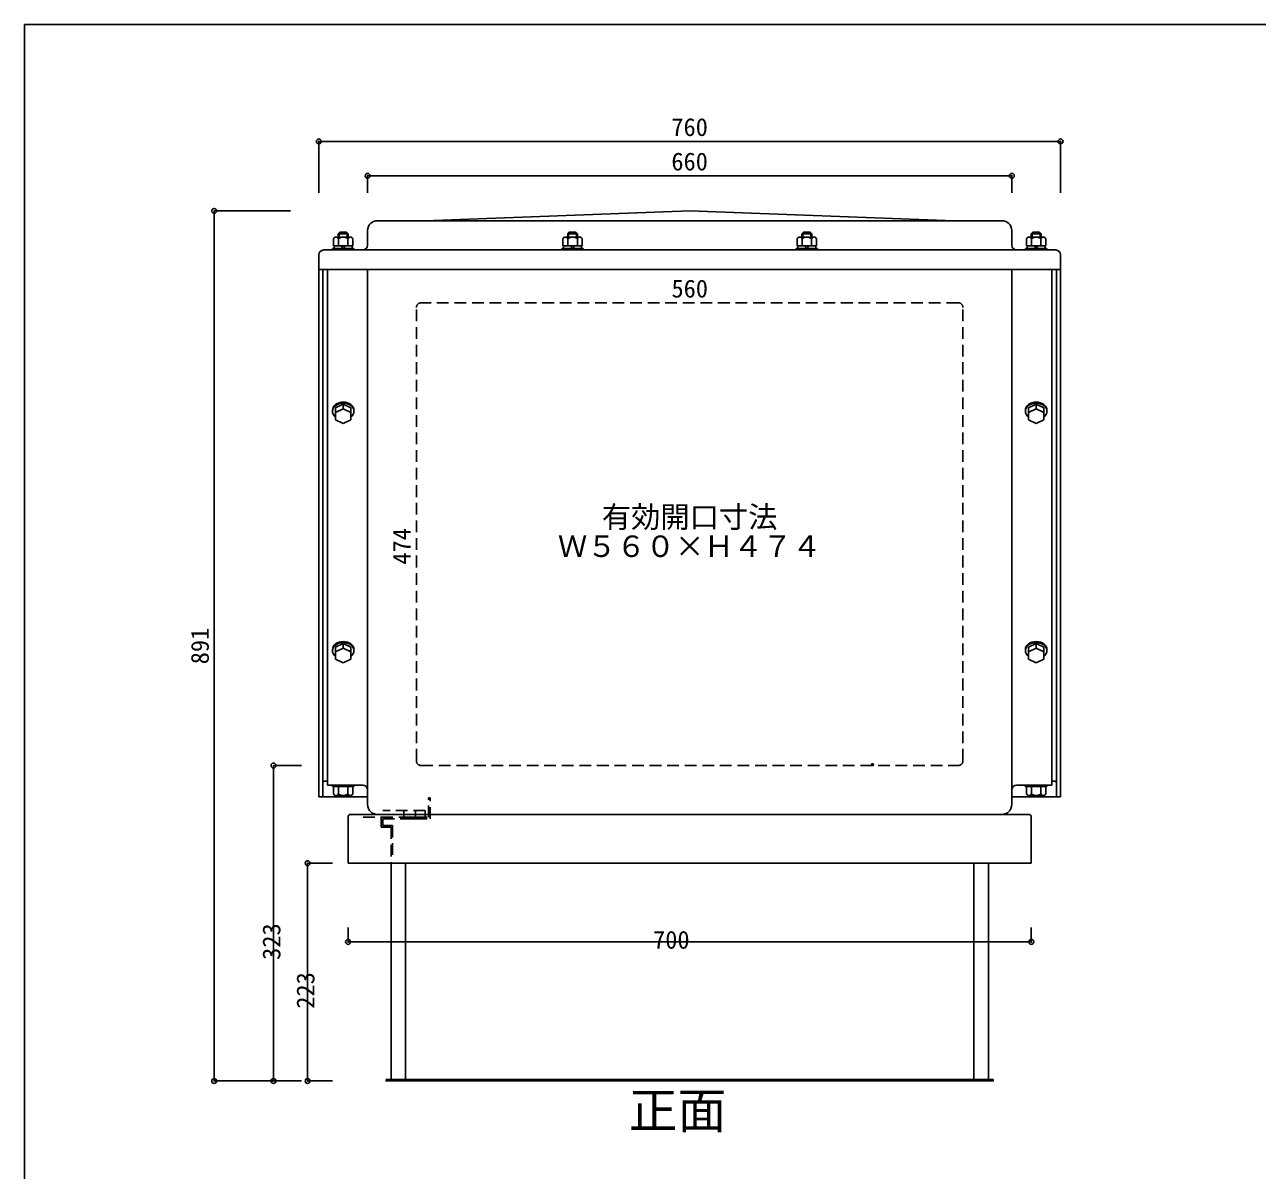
# Model space of a CAD drawing. Units: millimetres at full size, sheet at 1:10; details may follow other scales. Extents: x -10475 to 9199, y -10092 to 10143.
# Drawn here: x 5199 to 6462, y -4293 to -3120 of the extents above; entities that cross this region are included whole.
import ezdxf
from ezdxf.enums import TextEntityAlignment as Align

# ---------------------------------------------------------------- set-up
doc = ezdxf.new("R2010")
doc.units = ezdxf.units.MM
doc.header["$LTSCALE"] = 10
doc.header["$PDMODE"] = 32
doc.header["$PDSIZE"] = 5
doc.linetypes.add('DASHED1', pattern=[1.8, 1.2, -0.6])
for name, color, linetype in [('0-0_FRP', 7, 'Continuous'), ('0-1_SUS', 7, 'Continuous'), ('0-3_開口寸法', 2, 'DASHED1'), ('0-8_FRP寸法', 3, 'Continuous'), ('0-F_図面枠', 7, 'Continuous')]:
    doc.layers.add(name, color=color, linetype=linetype)
doc.styles.add('ＭＳ ゴシック', font='')
doc.styles.get('ＭＳ ゴシック').set_extended_font_data('MS Gothic')

msp = doc.modelspace()

# ---------------------------------------------------------------- linework, layer by layer
at = {"layer": '0-0_FRP', "color": 4}
for p, q in [((5560.17, -3320.7), (6200.17, -3320.7)), ((5880.17, -3310.7), (5609.17, -3320.7)), ((5880.17, -3310.7), (6151.17, -3320.7)), ((5529.37, -3337.6), (5529.37, -3333.2)), ((5550.17, -3345.7), (5550.17, -3330.7)), ((5764.37, -3337.6), (5764.37, -3333.2)), ((6004.37, -3337.6), (6004.37, -3333.2)), ((6210.17, -3345.7), (6210.17, -3330.7)), ((6239.37, -3337.6), (6239.37, -3333.2)), ((5500.17, -3355.7), (5500.17, -3910.7)), ((5545.17, -3350.7), (5505.17, -3350.7)), ((5545.17, -3350.7), (6215.17, -3350.7)), ((6215.17, -3350.7), (6255.17, -3350.7)), ((6260.17, -3355.7), (6260.17, -3370.7)), ((5500.17, -3370.7), (6260.17, -3370.7)), ((5504.17, -3370.7), (5504.17, -3910.7)), ((5509.17, -3898.7), (5509.17, -3370.7)), ((5550.17, -3370.7), (5550.17, -3874.7)), ((6210.17, -3370.7), (6210.17, -3404.7)), ((6251.17, -3898.7), (6251.17, -3370.7)), ((6260.17, -3370.7), (6256.17, -3370.7)), ((6256.17, -3910.7), (6256.17, -3370.7)), ((6260.17, -3370.7), (6260.17, -3910.7)), ((6210.17, -3404.7), (6210.17, -3874.7)), ((5550.17, -3874.7), (5550.17, -3918.7)), ((6210.17, -3874.7), (6210.17, -3918.7)), ((5506.12, -3894.7), (5509.17, -3894.7)), ((5525.17, -3898.7), (5509.17, -3898.7)), ((5545.17, -3898.7), (5525.17, -3898.7)), ((6215.17, -3898.7), (6235.17, -3898.7)), ((6235.17, -3898.7), (6251.17, -3898.7)), ((6254.17, -3894.7), (6251.17, -3894.7)), ((5500.17, -3910.7), (5504.17, -3910.7)), ((5504.17, -3910.7), (5550.17, -3910.7)), ((5530.17, -3931.7), (5530.17, -3978.7)), ((5533.17, -3928.7), (5560.17, -3928.7)), ((5540.17, -3928.7), (5609.17, -3928.7)), ((5560.17, -3928.7), (5587.17, -3928.7)), ((5560.17, -3928.7), (5587.17, -3928.7)), ((5599.17, -3928.7), (5609.17, -3928.7)), ((5599.17, -3928.7), (5609.17, -3928.7)), ((6151.17, -3928.7), (5609.17, -3928.7)), ((6161.17, -3928.7), (6151.17, -3928.7)), ((6227.17, -3928.7), (6151.17, -3928.7)), ((6200.17, -3928.7), (6173.17, -3928.7)), ((6225.17, -3928.7), (6200.17, -3928.7)), ((6230.17, -3931.7), (6230.17, -3978.7)), ((5530.17, -3978.7), (6227.17, -3978.7)), ((6227.17, -3978.7), (6230.17, -3978.7))]:
    msp.add_line(p, q, dxfattribs=at)
at = {"layer": '0-0_FRP'}
for p, q in [((5520.17, -3334), (5530.17, -3334)), ((5520.17, -3334), (5520.17, -3337.6)), ((5530.17, -3334), (5528.67, -3332.5)), ((5530.17, -3337.6), (5530.17, -3334)), ((5755.17, -3334), (5765.17, -3334)), ((5755.17, -3334), (5755.17, -3337.6)), ((5765.17, -3334), (5763.67, -3332.5)), ((5765.17, -3337.6), (5765.17, -3334)), ((5995.17, -3334), (6005.17, -3334)), ((5995.17, -3334), (5995.17, -3337.6)), ((6005.17, -3334), (6003.67, -3332.5)), ((6005.17, -3337.6), (6005.17, -3334)), ((6230.17, -3334), (6240.17, -3334)), ((6230.17, -3334), (6230.17, -3337.6)), ((6240.17, -3334), (6238.67, -3332.5)), ((6240.17, -3337.6), (6240.17, -3334)), ((5515.35, -3346.6), (5515.35, -3339.02)), ((5534.98, -3346.6), (5515.35, -3346.6)), ((5515.97, -3349.1), (5515.97, -3346.6)), ((5524.93, -3346.6), (5516.23, -3346.6)), ((5532.53, -3337.6), (5517.81, -3337.6)), ((5520.26, -3346.6), (5520.26, -3339.02)), ((5523.52, -3346.6), (5524.66, -3349.1)), ((5526.81, -3349.1), (5525.67, -3346.6)), ((5534.63, -3346.6), (5527.07, -3346.6)), ((5530.07, -3346.6), (5530.07, -3339.02)), ((5534.37, -3346.6), (5534.37, -3349.1)), ((5534.98, -3346.6), (5534.98, -3339.02)), ((5750.35, -3346.6), (5750.35, -3339.02)), ((5769.98, -3346.6), (5750.35, -3346.6)), ((5750.97, -3349.1), (5750.97, -3346.6)), ((5759.93, -3346.6), (5751.23, -3346.6)), ((5767.53, -3337.6), (5752.81, -3337.6)), ((5755.26, -3346.6), (5755.26, -3339.02)), ((5758.52, -3346.6), (5759.66, -3349.1)), ((5761.81, -3349.1), (5760.67, -3346.6)), ((5769.63, -3346.6), (5762.07, -3346.6)), ((5765.07, -3346.6), (5765.07, -3339.02)), ((5769.37, -3346.6), (5769.37, -3349.1)), ((5769.98, -3346.6), (5769.98, -3339.02)), ((5990.35, -3346.6), (5990.35, -3339.02)), ((6009.98, -3346.6), (5990.35, -3346.6)), ((5990.97, -3349.1), (5990.97, -3346.6)), ((5999.93, -3346.6), (5991.23, -3346.6)), ((6007.53, -3337.6), (5992.81, -3337.6)), ((5995.26, -3346.6), (5995.26, -3339.02)), ((5998.52, -3346.6), (5999.66, -3349.1)), ((6001.81, -3349.1), (6000.67, -3346.6)), ((6009.63, -3346.6), (6002.07, -3346.6)), ((6005.07, -3346.6), (6005.07, -3339.02)), ((6009.37, -3346.6), (6009.37, -3349.1)), ((6009.98, -3346.6), (6009.98, -3339.02)), ((6225.35, -3346.6), (6225.35, -3339.02)), ((6244.98, -3346.6), (6225.35, -3346.6)), ((6225.97, -3349.1), (6225.97, -3346.6)), ((6234.93, -3346.6), (6226.23, -3346.6)), ((6242.53, -3337.6), (6227.81, -3337.6)), ((6230.26, -3346.6), (6230.26, -3339.02)), ((6233.52, -3346.6), (6234.66, -3349.1)), ((6236.81, -3349.1), (6235.67, -3346.6)), ((6244.63, -3346.6), (6237.07, -3346.6)), ((6240.07, -3346.6), (6240.07, -3339.02)), ((6244.37, -3346.6), (6244.37, -3349.1)), ((6244.98, -3346.6), (6244.98, -3339.02)), ((5514.17, -3349.1), (5514.17, -3350.7)), ((5534.17, -3349.1), (5514.17, -3349.1)), ((5523.79, -3349.1), (5516.23, -3349.1)), ((5536.17, -3349.1), (5525.93, -3349.1)), ((5536.17, -3349.1), (5536.17, -3350.7)), ((5749.17, -3349.1), (5749.17, -3350.7)), ((5769.17, -3349.1), (5749.17, -3349.1)), ((5758.79, -3349.1), (5751.23, -3349.1)), ((5771.17, -3349.1), (5760.93, -3349.1)), ((5771.17, -3349.1), (5771.17, -3350.7)), ((5989.17, -3349.1), (5989.17, -3350.7)), ((6009.17, -3349.1), (5989.17, -3349.1)), ((5998.79, -3349.1), (5991.23, -3349.1)), ((6011.17, -3349.1), (6000.93, -3349.1)), ((6011.17, -3349.1), (6011.17, -3350.7)), ((6224.17, -3349.1), (6224.17, -3350.7)), ((6244.17, -3349.1), (6224.17, -3349.1)), ((6233.79, -3349.1), (6226.23, -3349.1)), ((6246.17, -3349.1), (6235.93, -3349.1)), ((6246.17, -3349.1), (6246.17, -3350.7)), ((5517.17, -3512.21), (5525.17, -3508.48)), ((5525.17, -3508.48), (5525.17, -3513.39)), ((5525.17, -3508.48), (5533.17, -3512.21)), ((6227.17, -3512.21), (6235.17, -3508.48)), ((6235.17, -3508.48), (6235.17, -3513.39)), ((6235.17, -3508.48), (6243.17, -3512.21)), ((5517.17, -3512.21), (5517.17, -3517.13)), ((5517.17, -3517.13), (5525.17, -3513.39)), ((5517.17, -3517.13), (5517.17, -3524.6)), ((5525.17, -3513.39), (5533.17, -3517.13)), ((5533.17, -3512.21), (5533.17, -3517.13)), ((5533.17, -3517.13), (5533.17, -3524.6)), ((6227.17, -3512.21), (6227.17, -3517.13)), ((6227.17, -3517.13), (6235.17, -3513.39)), ((6227.17, -3517.13), (6227.17, -3524.6)), ((6235.17, -3513.39), (6243.17, -3517.13)), ((6243.17, -3512.21), (6243.17, -3517.13)), ((6243.17, -3517.13), (6243.17, -3524.6)), ((5517.17, -3524.6), (5525.17, -3528.34)), ((5525.17, -3528.34), (5533.17, -3524.6)), ((6227.17, -3524.6), (6235.17, -3528.34)), ((6235.17, -3528.34), (6243.17, -3524.6)), ((5517.17, -3757.37), (5525.17, -3753.63)), ((5517.17, -3757.37), (5517.17, -3762.29)), ((5517.17, -3762.29), (5525.17, -3758.55)), ((5517.17, -3762.29), (5517.17, -3769.76)), ((5525.17, -3753.63), (5525.17, -3758.55)), ((5525.17, -3753.63), (5533.17, -3757.37)), ((5525.17, -3758.55), (5533.17, -3762.29)), ((5533.17, -3757.37), (5533.17, -3762.29)), ((5533.17, -3762.29), (5533.17, -3769.76)), ((6227.17, -3757.37), (6235.17, -3753.63)), ((6227.17, -3757.37), (6227.17, -3762.29)), ((6227.17, -3762.29), (6235.17, -3758.55)), ((6227.17, -3762.29), (6227.17, -3769.76)), ((6235.17, -3753.63), (6235.17, -3758.55)), ((6235.17, -3753.63), (6243.17, -3757.37)), ((6235.17, -3758.55), (6243.17, -3762.29)), ((6243.17, -3757.37), (6243.17, -3762.29)), ((6243.17, -3762.29), (6243.17, -3769.76)), ((5517.17, -3769.76), (5525.17, -3773.49)), ((5525.17, -3773.49), (5533.17, -3769.76)), ((6227.17, -3769.76), (6235.17, -3773.49)), ((6235.17, -3773.49), (6243.17, -3769.76)), ((5514.17, -3898.7), (5514.17, -3900.3)), ((5514.17, -3900.3), (5534.17, -3900.3)), ((5536.17, -3900.3), (5515.35, -3900.3)), ((5515.35, -3900.3), (5515.35, -3907.89)), ((5520.26, -3900.3), (5520.26, -3907.89)), ((5530.07, -3900.3), (5530.07, -3907.89)), ((5534.98, -3900.3), (5534.98, -3907.89)), ((5536.17, -3898.7), (5536.17, -3900.3)), ((6225.35, -3900.3), (6225.35, -3907.89)), ((6246.17, -3900.3), (6225.35, -3900.3)), ((6230.26, -3900.3), (6230.26, -3907.89)), ((6240.07, -3900.3), (6240.07, -3907.89)), ((6244.98, -3900.3), (6244.98, -3907.89)), ((6246.17, -3898.7), (6246.17, -3900.3))]:
    msp.add_line(p, q, dxfattribs=at)
at = {"layer": '0-0_FRP', "color": 3}
for p, q in [((5514.17, -3514.91), (5514.17, -3515.95)), ((5536.17, -3514.91), (5536.17, -3515.95)), ((6224.17, -3514.91), (6224.17, -3515.95)), ((6246.17, -3514.91), (6246.17, -3515.95)), ((5514.17, -3760.07), (5514.17, -3761.1)), ((5536.17, -3760.07), (5536.17, -3761.1)), ((6224.17, -3760.07), (6224.17, -3761.1)), ((6246.17, -3760.07), (6246.17, -3761.1))]:
    msp.add_line(p, q, dxfattribs=at)
at = {"layer": '0-0_FRP', "color": 4, "linetype": 'DASHED1'}
for p, q in [((5609.17, -3924.7), (5565.66, -3924.7)), ((5587.17, -3931.7), (5587.17, -3924.7)), ((5599.17, -3931.7), (5599.17, -3924.7)), ((5609.17, -3931.7), (5609.17, -3924.7)), ((5545.47, -3931.7), (5564.17, -3931.7))]:
    msp.add_line(p, q, dxfattribs=at)
at = {"layer": '0-0_FRP'}
for points in [[(5528.67, -3332.5), (5521.67, -3332.5), (5520.17, -3334)], [(5763.67, -3332.5), (5756.67, -3332.5), (5755.17, -3334)], [(6003.67, -3332.5), (5996.67, -3332.5), (5995.17, -3334)], [(6238.67, -3332.5), (6231.67, -3332.5), (6230.17, -3334)], [(6224.17, -3898.7), (6224.17, -3900.3), (6244.17, -3900.3)], [(5532.53, -3909.3), (5517.81, -3909.3), (5532.53, -3909.3)], [(6242.53, -3909.3), (6227.81, -3909.3), (6242.53, -3909.3)]]:
    msp.add_lwpolyline(points, dxfattribs=at)
at = {"layer": '0-0_FRP', "color": 4}
for points in [[(5520.97, -3333.2), (5520.97, -3335.84), (5520.97, -3337.6)], [(5755.97, -3333.2), (5755.97, -3335.84), (5755.97, -3337.6)], [(5995.97, -3333.2), (5995.97, -3335.84), (5995.97, -3337.6)], [(6230.97, -3333.2), (6230.97, -3335.84), (6230.97, -3337.6)], [(6260.17, -3910.7), (6256.17, -3910.7), (6210.17, -3910.7)]]:
    msp.add_lwpolyline(points, dxfattribs=at)
for centre, radius, start, end in [((5560.17, -3330.7), 10, 90, 180), ((6200.17, -3330.7), 10, 0, 90), ((5545.17, -3345.7), 5, 270, 0), ((6215.17, -3345.7), 5, 180, 270), ((5505.17, -3355.7), 5, 90, 180), ((6255.17, -3355.7), 5, 0, 90), ((5506.17, -3896.7), 2, 90, 180), ((5545.17, -3903.7), 5, 0, 90), ((6215.17, -3903.7), 5, 90, 180), ((6254.17, -3896.7), 2, 0, 90), ((5560.17, -3918.7), 10, 180, 270), ((6200.17, -3918.7), 10, 270, 0), ((5533.17, -3931.7), 3, 90, 180), ((6227.17, -3931.7), 3, 0, 90)]:
    msp.add_arc(centre, radius, start, end, dxfattribs=at)
at = {"layer": '0-0_FRP'}
for centre, radius, start, end in [((5517.81, -3340.44), 2.83, 29.99985, 149.99985), ((5525.17, -3346.81), 9.21, 57.79585, 122.2043), ((5532.53, -3340.44), 2.83, 29.99985, 149.99985), ((5752.81, -3340.44), 2.83, 29.99985, 149.99985), ((5760.17, -3346.81), 9.21, 57.79585, 122.2043), ((5767.53, -3340.44), 2.83, 29.99985, 149.99985), ((5992.81, -3340.44), 2.83, 29.99985, 149.99985), ((6000.17, -3346.81), 9.21, 57.79585, 122.2043), ((6007.53, -3340.44), 2.83, 29.99985, 149.99985), ((6227.81, -3340.44), 2.83, 29.99985, 149.99985), ((6235.17, -3346.81), 9.21, 57.79585, 122.2043), ((6242.53, -3340.44), 2.83, 29.99985, 149.99985), ((5517.81, -3906.47), 2.83, 210.00015, 330.00015), ((5525.17, -3900.09), 9.21, 237.7957, 302.20415), ((5532.53, -3906.47), 2.83, 210.00015, 330.00015), ((6227.81, -3906.47), 2.83, 210.00015, 330.00015), ((6235.17, -3900.09), 9.21, 237.7957, 302.20415), ((6242.53, -3906.47), 2.83, 210.00015, 330.00015)]:
    msp.add_arc(centre, radius, start, end, dxfattribs=at)
at = {"layer": '0-0_FRP', "color": 3}
for centre, start_param, end_param in [((5525.17, -3515.95), 2.3851363, 7.0396417), ((5525.17, -3514.91), 3.1415927, 6.2831853), ((6235.17, -3515.95), 2.3851363, 7.0396417), ((6235.17, -3514.91), 3.1415927, 6.2831853), ((5525.17, -3761.1), 2.3851363, 7.0396417), ((5525.17, -3760.07), 3.1415927, 6.2831853), ((6235.17, -3761.1), 2.3851363, 7.0396417), ((6235.17, -3760.07), 3.1415927, 6.2831853)]:
    msp.add_ellipse(centre, major_axis=(-11, 0), ratio=0.761243, start_param=start_param, end_param=end_param, dxfattribs=at)
at = {"layer": '0-1_SUS', "linetype": 'DASHED1'}
for p, q in [((5612.67, -3911.7), (5614.17, -3911.7)), ((5614.17, -3933.2), (5614.17, -3911.7)), ((5565.67, -3933.2), (5587.17, -3933.2)), ((5565.67, -3933.2), (5565.67, -3940.2)), ((5587.17, -3931.7), (5587.17, -3933.2)), ((5587.17, -3933.2), (5599.17, -3933.2)), ((5599.17, -3931.7), (5599.17, -3933.2)), ((5599.17, -3933.2), (5614.17, -3933.2)), ((5574.17, -3941.7), (5574.17, -3978.7))]:
    msp.add_line(p, q, dxfattribs=at)
at = {"layer": '0-1_SUS'}
for p, q in [((5574.17, -3978.7), (5574.17, -4200.2)), ((5589.17, -3978.7), (5589.17, -4200.2)), ((6171.17, -3978.7), (6171.17, -4200.2)), ((6186.17, -3978.7), (6186.17, -4200.2)), ((5574.17, -4201.7), (5590.77, -4201.7)), ((5590.77, -4201.7), (5602.77, -4201.7)), ((5610.77, -4201.7), (6149.57, -4201.7)), ((6157.57, -4201.7), (6149.57, -4201.7)), ((6157.57, -4201.7), (6169.57, -4201.7))]:
    msp.add_line(p, q, dxfattribs=at)
at = {"layer": '0-1_SUS', "linetype": 'DASHED1'}
for points in [[(5599.17, -3931.7), (5612.67, -3931.7), (5612.67, -3911.7)], [(5564.17, -3931.7), (5564.17, -3941.7), (5574.17, -3941.7)], [(5564.17, -3931.7), (5587.17, -3931.7), (5599.17, -3931.7)], [(5565.67, -3940.2), (5575.67, -3940.2), (5575.67, -3970.12)]]:
    msp.add_lwpolyline(points, dxfattribs=at)
at = {"layer": '0-1_SUS'}
for points in [[(5569.17, -4200.2), (5569.17, -4201.7), (5610.77, -4201.7)], [(5569.17, -4200.2), (6191.17, -4200.2), (6191.17, -4201.7), (6169.57, -4201.7)]]:
    msp.add_lwpolyline(points, dxfattribs=at)
at = {"layer": '0-3_開口寸法'}
for p, q in [((5600.17, -3873.7), (5600.17, -3409.7)), ((6155.17, -3404.7), (5605.17, -3404.7)), ((6160.17, -3873.7), (6160.17, -3409.7)), ((5605.17, -3878.7), (6155.17, -3878.7))]:
    msp.add_line(p, q, dxfattribs=at)
at = {"layer": '0-3_開口寸法', "color": 4, "linetype": 'Continuous'}
msp.add_circle((6067.47, -3877.77), 1, dxfattribs=at)
at = {"layer": '0-3_開口寸法'}
for centre, start, end in [((5605.17, -3409.7), 90, 180), ((6155.17, -3409.7), 0, 90), ((5605.17, -3873.7), 180, 270), ((6155.17, -3873.7), 270, 0)]:
    msp.add_arc(centre, 5, start, end, dxfattribs=at)
at = {"layer": '0-8_FRP寸法', "color": 4}
for p, q in [((5500.17, -3239.5), (6260.17, -3239.5)), ((5550.17, -3274.74), (6210.17, -3274.74)), ((5393.01, -3310.7), (5393.01, -4201.7)), ((5453.82, -3878.7), (5453.82, -4201.7)), ((5488.69, -3978.7), (5488.69, -4201.7)), ((5530.17, -4059.27), (6230.17, -4059.27))]:
    msp.add_line(p, q, dxfattribs=at)
at = {"layer": '0-8_FRP寸法'}
for p, q in [((5500.17, -3239.5), (5500.17, -3292.02)), ((6260.17, -3239.5), (6260.17, -3292.02)), ((5550.17, -3274.74), (5550.17, -3292.02)), ((6210.17, -3274.74), (6210.17, -3292.02)), ((5393.01, -3310.7), (5471.11, -3310.7)), ((5453.82, -3878.7), (5482.35, -3878.7)), ((5488.69, -3978.7), (5514.05, -3978.7)), ((5530.17, -4059.27), (5530.17, -4044.56)), ((6230.17, -4059.27), (6230.17, -4044.56)), ((5393.01, -4201.7), (5471.11, -4201.7)), ((5453.82, -4201.7), (5482.35, -4201.7)), ((5488.69, -4201.7), (5514.05, -4201.7))]:
    msp.add_line(p, q, dxfattribs=at)
at = {"layer": '0-8_FRP寸法', "color": 6}
for p in [(5500.17, -3239.5), (6260.17, -3239.5), (5550.17, -3274.74), (6210.17, -3274.74), (5393.01, -3310.7), (5453.82, -3878.7), (5488.69, -3978.7), (5530.17, -4059.27), (6230.17, -4059.27), (5393.01, -4201.7), (5453.82, -4201.7), (5488.69, -4201.7)]:
    msp.add_point(p, dxfattribs=at)
at = {"layer": '0-F_図面枠'}
msp.add_lwpolyline([(9198.81, -3119.95), (5198.81, -3119.95), (5198.81, -5879.95)], dxfattribs=at)

# ---------------------------------------------------------------- texts
at = {"layer": '0-3_開口寸法', "color": 3, "style": 'ＭＳ ゴシック'}
for s, height, p in [('560', 18.33, (5861.53, -3404.89)), ('有効開口寸法', 21.99, (5790.17, -3641.7)), ('Ｗ５６０×Ｈ４７４', 21.99, (5745.17, -3671.7))]:
    msp.add_text(s, height=height, dxfattribs=at).set_placement(p, align=Align.BOTTOM_LEFT)
msp.add_text('474', height=18.33, rotation=90, dxfattribs=at).set_placement((5599.87, -3672.9), align=Align.BOTTOM_LEFT)
at = {"layer": '0-8_FRP寸法', "style": 'ＭＳ ゴシック'}
for s, p in [('760', (5861.42, -3239.5)), ('660', (5861.42, -3274.74)), ('700', (5842.67, -4071.77))]:
    msp.add_text(s, height=18.33, dxfattribs=at).set_placement(p, align=Align.BOTTOM_LEFT)
for s, p in [('891', (5393.01, -3774.95)), ('323', (5466.32, -4077.7)), ('223', (5501.19, -4127.7))]:
    msp.add_text(s, height=18.33, rotation=90, dxfattribs=at).set_placement(p, align=Align.BOTTOM_LEFT)
at = {"layer": '0-8_FRP寸法', "color": 6, "style": 'ＭＳ ゴシック'}
msp.add_text('正面', height=36.66, dxfattribs=at).set_placement((5817.75, -4261.16), align=Align.BOTTOM_LEFT)

doc.saveas('drawing.dxf')
